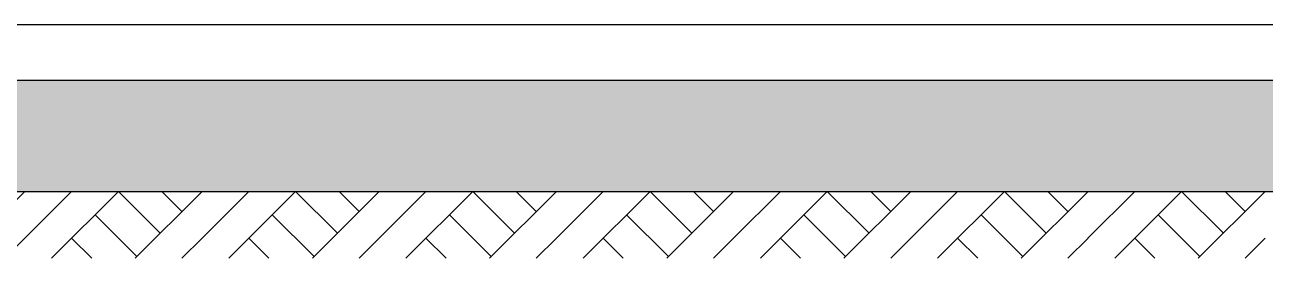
# Model space of a CAD drawing. Extents: x 220580 to 2027826, y -309201 to 71987.
# Drawn here: x 1046293 to 1048524, y -222775 to -222355 of the extents above; entities that cross this region are included whole.
import ezdxf

# ---------------------------------------------------------------- set-up
doc = ezdxf.new("R2010")
doc.units = 0
doc.linetypes.add('__DASH', pattern=[0.35, 0.25, -0.1])
doc.linetypes.add('DOTE', pattern=[2.42, 2, -0.2, 0.02, -0.2])
for name, color, linetype in [('A-AXIS-DOTE', 14, 'DOTE'), ('A-HATCH-1', 252, 'Continuous'), ('AS-COLN', 6, 'Continuous'), ('AS-WALL', 40, 'Continuous')]:
    doc.layers.add(name, color=color, linetype=linetype)

# ---------------------------------------------------------------- blocks, each defined once
blk = doc.blocks.new('$LinePat$素土夯实')
at = {"color": 0}
for p, q in [((0, -210), (210, 0)), ((120, -300), (420, 0)), ((420, 0), (607.5, -187.5)), ((495, -300), (795, 0)), ((615, 0), (705, -90)), ((315, -105), (502.5, -292.5)), ((210, -210), (300, -300)), ((705, -300), (795, -210))]:
    blk.add_line(p, q, dxfattribs=at)
blk = doc.blocks.new('20250917080948')
at = {"layer": 'A-AXIS-DOTE', "linetype": '__DASH', "ltscale": 2}
blk.add_line((93070.1, 0), (-8769.3, 0), dxfattribs=at)

msp = doc.modelspace()

# ---------------------------------------------------------------- hatches: boundary and pattern name
at = {"layer": 'A-HATCH-1'}
h = msp.add_hatch(color=256, dxfattribs=at)
h.dxf.hatch_style = 1
h.paths.add_polyline_path([(1127898.9, -222654.8), (1127898.9, -222454.8), (1044698.9, -222454.8), (1044698.9, -222654.8)])

# ---------------------------------------------------------------- linework, layer by layer
at = {"layer": 'A-AXIS-DOTE', "linetype": '__DASH', "ltscale": 2}
msp.add_line((1138119.1, -222354.8), (1036279.6, -222354.8), dxfattribs=at)
at = {"layer": 'AS-COLN'}
msp.add_lwpolyline([(1127898.9, -222654.8), (1127898.9, -222454.8), (1044698.9, -222454.8), (1044698.9, -222654.8)], close=True, dxfattribs=at)
at = {"layer": 'AS-WALL'}
msp.add_lwpolyline([(1128198.9, -222454.8), (1128198.9, -222354.8), (1044748.9, -222354.8)], dxfattribs=at)

# ---------------------------------------------------------------- block references
at = {"ltscale": 1000}
msp.add_blockref('20250917080948', (1045048.9, -222354.8), dxfattribs=at)
at = {"layer": 'A-HATCH-1', "xscale": 0.400973517437254, "yscale": 0.4, "zscale": 0.4}
for p in [(1045974, -222654.8), (1046292.8, -222654.8), (1046611.6, -222654.8), (1046930.3, -222654.8), (1047249.1, -222654.8), (1047567.9, -222654.8), (1047886.7, -222654.8), (1048205.4, -222654.8)]:
    msp.add_blockref('$LinePat$素土夯实', p, dxfattribs=at)

doc.saveas('drawing.dxf')
